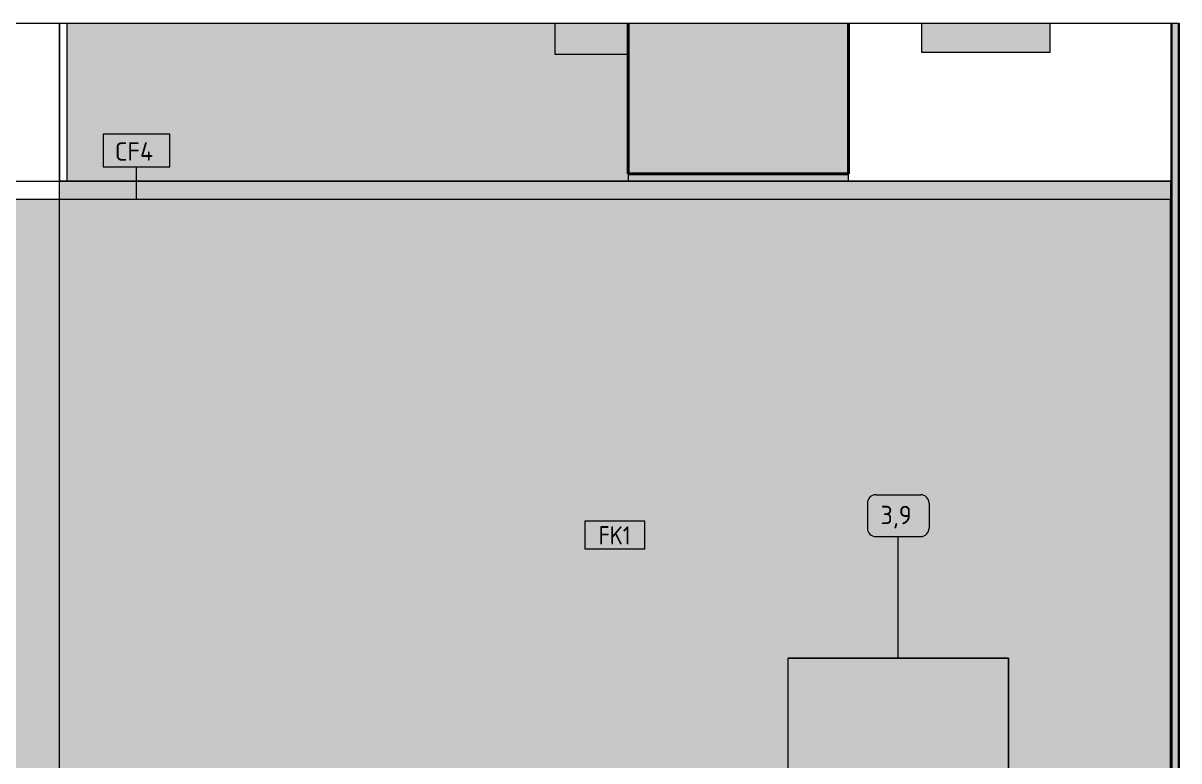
# Model space of a CAD drawing. Header units: millimetres. Extents: x 855 to 48623, y -2192 to 8255.
# Drawn here: x 45464 to 48613, y 6071 to 8080 of the extents above; entities that cross this region are included whole.
import ezdxf

# ---------------------------------------------------------------- set-up
doc = ezdxf.new("R2010")
doc.units = ezdxf.units.MM
for name, color, linetype, lineweight in [('A-CLNG', 7, 'Continuous', 9), ('A-CLNG-IDEN', 7, 'Continuous', 9), ('A-DETL', 7, 'Continuous', 9), ('A-FLOR', 7, 'Continuous', 9), ('A-GENM', 7, 'Continuous', 9), ('A-WALL-IDEN', 7, 'Continuous', 9), ('A-WALL-PATT', 7, 'Continuous', 9), ('I-FURN-IDEN', 7, 'Continuous', 9), ('I-WALL', 7, 'Continuous', 9), ('S-COLS', 7, 'Continuous', 9)]:
    doc.layers.add(name, color=color, linetype=linetype, lineweight=lineweight)
for name, color, linetype, lineweight, true_color in [('A-FLOR-1', 7, 'Continuous', 9, 0x787878), ('A-FLOR-FNSH-2', 7, 'Continuous', 40, 0x3c3c3c), ('A-FLOR-MCUT-1', 7, 'Continuous', 9, 0x646464), ('A-WALL-4', 7, 'Continuous', 30, 0x3c3c3c), ('A-WALL-FNSH-3', 7, 'Continuous', 30, 0x3c3c3c), ('I-FURN-4', 7, 'Continuous', 9, 0xacacac), ('I-FURN-6', 7, 'Continuous', 9, 0xc0c0c0), ('I-FURN-7', 7, 'Continuous', 9, 0x9e9e9e), ('I-WALL-1', 7, 'Continuous', 9, 0x787878)]:
    doc.layers.add(name, color=color, linetype=linetype, lineweight=lineweight, true_color=true_color)
doc.layers.add('I-FURN-5', color=7, linetype='Continuous', lineweight=9, true_color=0x7f7f7f, transparency=0.7)
doc.styles.add('GOST Common_5', font='GOST_Common.ttf', dxfattribs={"height": 50})
doc.styles.add('GOST Common_6', font='GOST_Common.ttf', dxfattribs={"width": 0.9, "height": 50})

# ---------------------------------------------------------------- blocks, each defined once
blk = doc.blocks.new('BSC_Колонна _Прямоугольная - 600х600-23286269-Развертка 2_03-4')
at = {"layer": 'S-COLS'}
blk.add_hatch(color=256, dxfattribs=at).paths.add_polyline_path([(29809.7, 7650), (29809.7, 7670), (29209.7, 7670), (29209.7, 7650), (29460, 7650)])
for p, q in [((29209.7, 7670), (29209.7, 7650)), ((29809.7, 7670), (29809.7, 7650))]:
    blk.add_line(p, q, dxfattribs=at)
blk = doc.blocks.new('GM_Отверстие прямоугольное _в плите_ - Отверстие-21604341-Развертка 2_03-4')
at = {"layer": 'A-GENM'}
blk.add_hatch(color=256, dxfattribs=at).paths.add_polyline_path([(29010.7, 7995), (29209.7, 7995), (29209.7, 8080), (29010.7, 8080), (29010.7, 8025.8)])
for p, q in [((29010.7, 7995), (29010.7, 8080)), ((29209.7, 7995), (29010.7, 7995))]:
    blk.add_line(p, q, dxfattribs=at)
blk = doc.blocks.new('GM_Отверстие прямоугольное _в плите_ - Отверстие-21986452-Развертка 2_03-4')
at = {"layer": 'A-GENM'}
blk.add_hatch(color=256, dxfattribs=at).paths.add_polyline_path([(30359.7, 8000), (30359.7, 8080), (30009.7, 8080), (30009.7, 8000)])
for p, q in [((30009.7, 8000), (30009.7, 8080)), ((30359.7, 8000), (30359.7, 8080)), ((30359.7, 8000), (30009.7, 8000))]:
    blk.add_line(p, q, dxfattribs=at)
blk = doc.blocks.new('Холодильник встроенный 1180 мм - 3_9-25480617-Развертка 2_03-4')
at = {"layer": 'I-FURN-5'}
h = blk.add_hatch(color=256, dxfattribs=at)
h.paths.add_polyline_path([(29645.8, 4250), (30245.8, 4250), (30245.8, 6351), (29645.8, 6351), (29645.8, 4680.1)])
h.paths.add_polyline_path([(29920.3, 4959), (29832.8, 4959), (29832.8, 5041), (29985.8, 5041), (29985.8, 4959), (29969.3, 4959)])
h.paths.add_polyline_path([(29954.3, 4997.5), (29955.6, 4997.8), (29956.5, 4998.7), (29956.8, 5000), (29956.5, 5001.2), (29955.6, 5002.2), (29954.3, 5002.5), (29953.1, 5002.2), (29952.2, 5001.2), (29951.8, 5000), (29952.2, 4998.7), (29953.1, 4997.8), (29953.7, 4997.6)])
h.paths.add_polyline_path([(29883.3, 4997.5), (29884.6, 4997.8), (29885.6, 4998.9), (29885.8, 5000), (29885.5, 5001.2), (29884.6, 5002.2), (29883.3, 5002.5), (29882.1, 5002.2), (29881.2, 5001.2), (29880.8, 5000), (29881.2, 4998.7), (29882.1, 4997.8), (29882.7, 4997.6)])
h.paths.add_polyline_path([(29864.3, 4997.5), (29865.6, 4997.8), (29866.6, 4998.9), (29866.8, 5000), (29866.5, 5001.2), (29865.6, 5002.2), (29864.3, 5002.5), (29863.1, 5002.2), (29862.2, 5001.2), (29861.8, 5000), (29862.2, 4998.7), (29863.1, 4997.8), (29863.7, 4997.6)])
h.paths.add_polyline_path([(29935.3, 4997.5), (29936.6, 4997.8), (29937.6, 4998.9), (29937.8, 5000), (29937.5, 5001.2), (29936.6, 5002.2), (29935.3, 5002.5), (29934.1, 5002.2), (29933.2, 5001.2), (29932.8, 5000), (29933.2, 4998.7), (29934.1, 4997.8), (29934.7, 4997.6)])
h = blk.add_hatch(color=256, dxfattribs=at)
h.paths.add_polyline_path([(29832.8, 4959), (29985.8, 4959), (29985.8, 5041), (29832.8, 5041), (29832.8, 4975.5)])
h.paths.add_polyline_path([(29954.3, 4997.5), (29953.1, 4997.8), (29952.1, 4998.9), (29951.8, 5000), (29952.2, 5001.2), (29953.1, 5002.2), (29954.3, 5002.5), (29955.6, 5002.2), (29956.5, 5001.2), (29956.8, 5000), (29956.5, 4998.7), (29955.6, 4997.8), (29955, 4997.6)])
h.paths.add_polyline_path([(29883.3, 4997.5), (29882.1, 4997.8), (29881.1, 4998.9), (29880.8, 5000), (29881.2, 5001.2), (29882.1, 5002.2), (29883.3, 5002.5), (29884.6, 5002.2), (29885.5, 5001.2), (29885.8, 5000), (29885.5, 4998.7), (29884.6, 4997.8), (29884, 4997.6)])
h.paths.add_polyline_path([(29935.3, 4997.5), (29934.1, 4997.8), (29933.2, 4998.7), (29932.8, 5000), (29933.2, 5001.2), (29934.1, 5002.2), (29935.3, 5002.5), (29936.6, 5002.2), (29937.5, 5001.2), (29937.8, 5000), (29937.5, 4998.7), (29936.6, 4997.8), (29936, 4997.6)])
h.paths.add_polyline_path([(29864.3, 4997.5), (29863.1, 4997.8), (29862.1, 4998.9), (29861.8, 5000), (29862.2, 5001.2), (29863.1, 5002.2), (29864.3, 5002.5), (29865.6, 5002.2), (29866.5, 5001.2), (29866.8, 5000), (29866.5, 4998.7), (29865.6, 4997.8), (29865, 4997.6)])
blk.add_hatch(color=256, dxfattribs=at).paths.add_polyline_path([(29645.8, 4200), (30245.8, 4200), (30245.8, 4250), (29645.8, 4250)])
at = {"layer": 'I-FURN-4'}
for p, q in [((30245.8, 6351), (29645.8, 6351)), ((29645.8, 4200), (29645.8, 6351)), ((30245.8, 6351), (30245.8, 4200))]:
    blk.add_line(p, q, dxfattribs=at)
at = {"layer": 'I-FURN-6'}
for p, q in [((29645.8, 6351), (30245.8, 6351)), ((29645.8, 4200), (29645.8, 6351)), ((30245.8, 4200), (30245.8, 6351))]:
    blk.add_line(p, q, dxfattribs=at)
at = {"layer": 'I-FURN-7'}
blk.add_line((29645.8, 4200), (30245.8, 4200), dxfattribs=at)
blk = doc.blocks.new('М_потолков - Марка_ Имя типа-25382930-Развертка 2_03-4')
at = {"layer": 'A-CLNG-IDEN'}
for p, q in [((27960.6, 7777.9), (27779.4, 7777.9)), ((27779.4, 7777.9), (27779.4, 7688.5)), ((27960.6, 7688.5), (27960.6, 7777.9)), ((27779.4, 7688.5), (27960.6, 7688.5))]:
    blk.add_line(p, q, dxfattribs=at)
blk = doc.blocks.new('М_стена_0001 - Типоразмер_без рамки-25382661-Развертка 2_03-4')
at = {"layer": 'A-WALL-IDEN'}
for p, q in [((29255.4, 6723.9), (29092.2, 6723.9)), ((29092.2, 6723.9), (29092.2, 6648.9)), ((29255.4, 6648.9), (29255.4, 6723.9)), ((29092.2, 6648.9), (29255.4, 6648.9))]:
    blk.add_line(p, q, dxfattribs=at)
blk = doc.blocks.new('Марка_Мебель - В прямоуг_Balcon_Марка-25523697-Развертка 2_03-4')
at = {"layer": 'I-FURN-IDEN'}
for p, q in [((25338.6, 4702.6), (25461.4, 4702.6)), ((25316.1, 4680.1), (25316.1, 4611)), ((25483.9, 4680.1), (25483.9, 4611.2)), ((25338.5, 4588.7), (25461.4, 4588.7))]:
    blk.add_line(p, q, dxfattribs=at)
for centre, radius, start, end in [((25338.6, 4680.1), 22.5, 90, 180), ((25461.4, 4680.1), 22.5, 0, 90), ((25338.5, 4611), 22.3, 180, 270), ((25461.4, 4611.2), 22.5, 270, 0)]:
    blk.add_arc(centre, radius, start, end, dxfattribs=at)

msp = doc.modelspace()

# ---------------------------------------------------------------- hatches: boundary and pattern name
at = {"layer": 'A-FLOR-1'}
h = msp.add_hatch(dxfattribs=at)
h.set_pattern_fill('FP_19', color=256, style=0, pattern_type=2)
h.set_pattern_definition([(45, (45268.329, 0), (-14.25598, 14.25598), []), (45, (45282.586, 0), (-14.25598, 14.25598), [25.202, -5.04, 0.8382, -4.202])])
h.paths.add_polyline_path([(43916.7, 7670), (44062.7, 7670), (44062.7, 8080), (43462.7, 8080), (43462.7, 7670)])
h.paths.add_polyline_path([(47712.5, 7670), (47712.5, 8080), (47112.5, 8080), (47112.5, 7670), (47362.7, 7670)])
at = {"layer": 'A-WALL-PATT'}
for points in [[(47362.7, 4250), (47548.5, 4250), (47548.5, 6351), (48148.5, 6351), (48148.5, 4250), (48591.7, 4250), (48591.7, 7650), (45561.7, 7650), (45561.7, 6000), (47362.7, 6000), (47362.7, 4680.1)], [(45550.8, 4250), (45561.7, 4250), (45561.7, 4255), (45525.1, 4255.2), (45525.1, 4267), (45561.7, 4267), (45561.7, 4465.4), (45525.5, 4465.4), (45561.7, 4600.6), (45561.7, 7600), (44083.7, 7600), (44083.7, 5141), (44094.7, 5141), (44094.7, 5059), (44083.7, 5059), (44083.7, 4596.6), (44119, 4465.4), (44083.7, 4465.4), (44083.7, 4250), (44262.7, 4250), (44262.7, 6300), (45362.7, 6300), (45362.7, 4250), (45548, 4250)]]:
    msp.add_hatch(color=256, dxfattribs=at).paths.add_polyline_path(points)
at = {"layer": 'I-WALL'}
msp.add_hatch(color=256, dxfattribs=at).paths.add_polyline_path([(45872.7, 7650), (47112.5, 7650), (47112.5, 7995), (46913.5, 7995), (46913.5, 8080), (45582.7, 8080), (45582.7, 7650), (45812.7, 7650)])
at = {"layer": 'I-WALL-1'}
h = msp.add_hatch(dxfattribs=at)
h.set_pattern_fill('FP_20', color=256, style=0, pattern_type=2)
h.set_pattern_definition([(0, (45268.3286, 0), (30.48, 7.62), [2.515, -20.345, 2.515, -20.345, -121.92]), (0, (45268.3286, 0), (30.48, 7.62), [-45.72, 2.515, -43.205, 2.515, -20.345, -53.34]), (0, (45268.3286, 0), (30.48, 7.62), [-114.3, 2.515, -12.725, 2.515, -35.585]), (120, (45279.7586, 3.81), (-21.8391136, 22.586454), [2.515, -20.345, 2.515, -20.345, -121.92]), (120, (45279.7586, 3.81), (-21.8391136, 22.586454), [-45.72, 2.515, -43.205, 2.515, -20.345, -53.34]), (120, (45279.7586, 3.81), (-21.8391136, 22.586454), [-114.3, 2.515, -12.725, 2.515, -35.585]), (240, (45283.5686, 19.05), (-8.6408864, -30.206454), [2.515, -20.345, 2.515, -20.345, -121.92]), (240, (45283.5686, 19.05), (-8.6408864, -30.206454), [-45.72, 2.515, -43.205, 2.515, -20.345, -53.34]), (240, (45283.5686, 19.05), (-8.6408864, -30.206454), [-114.3, 2.515, -12.725, 2.515, -35.585])])
h.paths.add_polyline_path([(48592.7, 4200), (48612.7, 4200), (48612.7, 8080), (48592.7, 8080), (48592.7, 4333.9)])

# ---------------------------------------------------------------- linework, layer by layer
at = {"layer": 'A-CLNG'}
msp.add_line((48591.7, 7600), (42953.7, 7600), dxfattribs=at)
at = {"layer": 'A-CLNG-IDEN'}
msp.add_line((45772.7, 7600), (45772.7, 7688.5), dxfattribs=at)
at = {"layer": 'A-DETL'}
msp.add_line((42952.7, 7650), (48591.7, 7650), dxfattribs=at)
at = {"layer": 'A-FLOR'}
for p, q in [((44062.7, 8080), (47112.5, 8080)), ((47712.5, 8080), (48613.2, 8080))]:
    msp.add_line(p, q, dxfattribs=at)
at = {"layer": 'A-FLOR-FNSH-2'}
for p, q in [((47112.5, 8080), (47112.5, 7670)), ((47712.5, 7670), (47712.5, 8080)), ((47112.5, 7670), (47712.5, 7670))]:
    msp.add_line(p, q, dxfattribs=at)
at = {"layer": 'A-FLOR-MCUT-1'}
msp.add_line((47112.5, 8080), (47712.5, 8080), dxfattribs=at)
at = {"layer": 'A-WALL-4'}
for p, q in [((48592.7, 8080.1), (48592.7, 7600)), ((48612.7, 4200), (48612.7, 8080.1))]:
    msp.add_line(p, q, dxfattribs=at)
at = {"layer": 'A-WALL-FNSH-3'}
for p, q in [((48592.7, 7600), (48591.7, 7600)), ((48591.7, 7600), (48591.7, 4200)), ((48592.7, 4200), (48592.7, 7600))]:
    msp.add_line(p, q, dxfattribs=at)
at = {"layer": 'I-FURN-IDEN'}
msp.add_line((47848.5, 6351), (47848.5, 6682), dxfattribs=at)
at = {"layer": 'I-WALL'}
for p, q in [((45561.7, 8080), (45561.7, 4600.4)), ((45562.7, 8080), (45562.7, 7650)), ((45582.7, 8080), (45582.7, 7650)), ((48591.7, 7650), (45561.7, 7650)), ((48591.7, 7600), (48591.7, 7650))]:
    msp.add_line(p, q, dxfattribs=at)

# ---------------------------------------------------------------- block references
at = {"layer": 'A-CLNG-IDEN'}
msp.add_blockref('М_потолков - Марка_ Имя типа-25382930-Развертка 2_03-4', (17902.7, 0), dxfattribs=at)
at = {"layer": 'A-GENM'}
for name in ['GM_Отверстие прямоугольное _в плите_ - Отверстие-21604341-Развертка 2_03-4', 'GM_Отверстие прямоугольное _в плите_ - Отверстие-21986452-Развертка 2_03-4']:
    msp.add_blockref(name, (17902.7, 0), dxfattribs=at)
at = {"layer": 'A-WALL-IDEN'}
msp.add_blockref('М_стена_0001 - Типоразмер_без рамки-25382661-Развертка 2_03-4', (17902.7, 0), dxfattribs=at)
at = {"layer": 'I-FURN-6'}
msp.add_blockref('Холодильник встроенный 1180 мм - 3_9-25480617-Развертка 2_03-4', (17902.7, 0), dxfattribs=at)
at = {"layer": 'I-FURN-IDEN'}
msp.add_blockref('Марка_Мебель - В прямоуг_Balcon_Марка-25523697-Развертка 2_03-4', (22448.5, 2093.3), dxfattribs=at)
at = {"layer": 'S-COLS'}
msp.add_blockref('BSC_Колонна _Прямоугольная - 600х600-23286269-Развертка 2_03-4', (17902.7, 0), dxfattribs=at)

# ---------------------------------------------------------------- texts
at = {"layer": 'A-CLNG-IDEN', "insert": (45713.8, 7755.7), "char_height": 50, "width": 138.291, "attachment_point": 1, "style": 'GOST Common_5'}
msp.add_mtext('CF4', dxfattribs=at)
at = {"layer": 'A-WALL-IDEN', "insert": (47031.7, 6710.3), "char_height": 50, "width": 111.835, "attachment_point": 1, "style": 'GOST Common_6'}
msp.add_mtext('FK1', dxfattribs=at)
at = {"layer": 'I-FURN-IDEN', "insert": (47800.2, 6765.7), "char_height": 50, "width": 108.228, "attachment_point": 1, "style": 'GOST Common_5'}
msp.add_mtext('3,9', dxfattribs=at)

doc.saveas('drawing.dxf')
